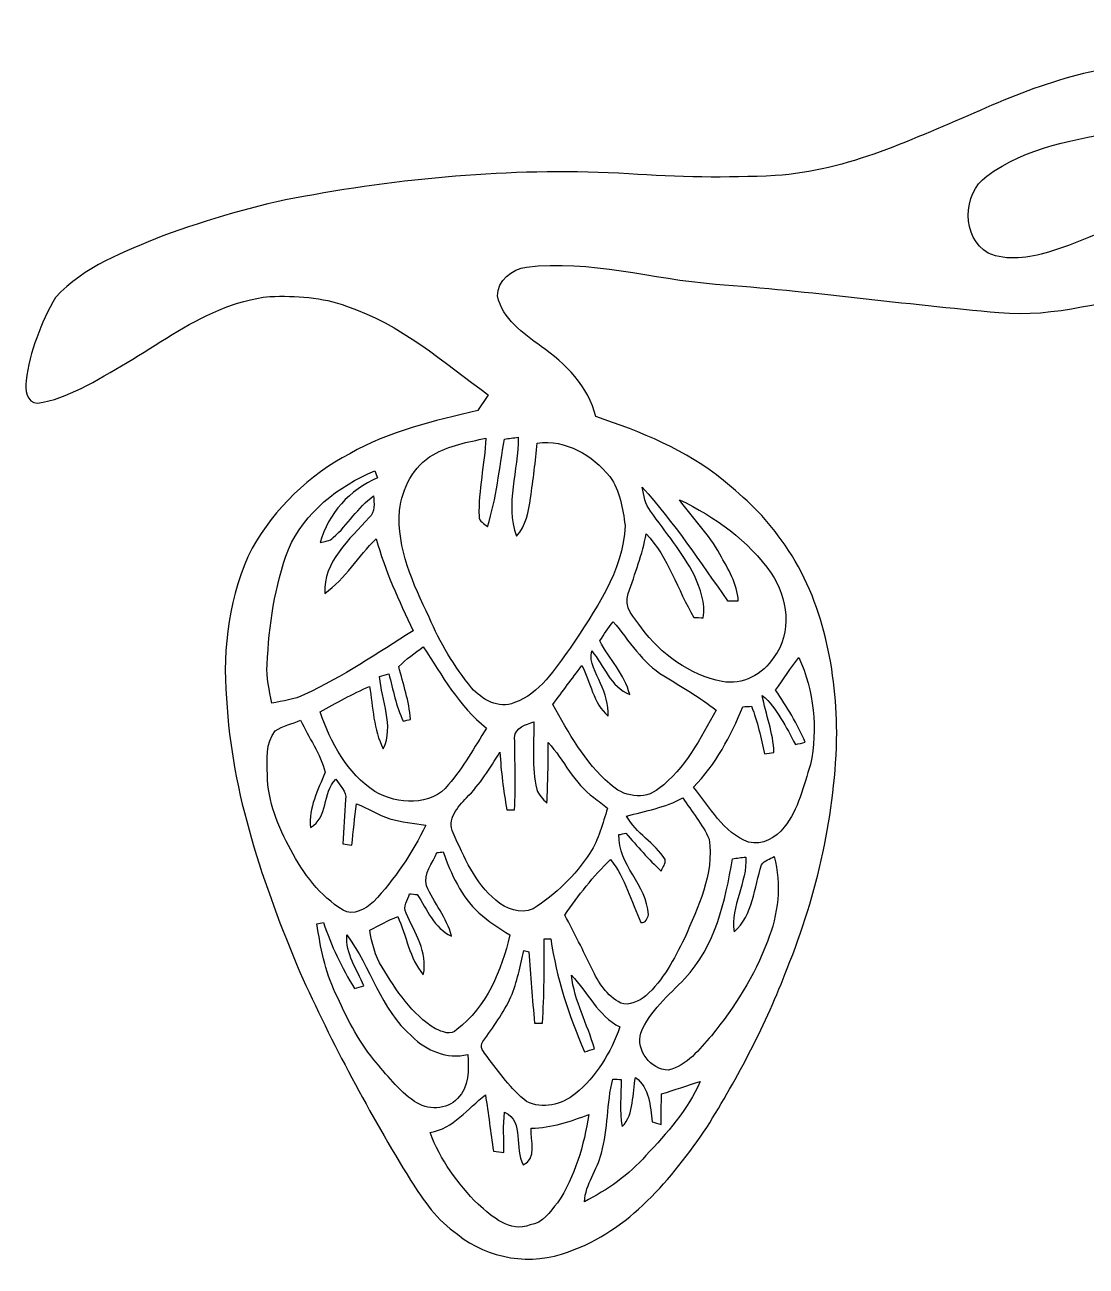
# Model space of a CAD drawing. Header units: centimetres. Extents: x -15.8 to 16.2, y -9.7 to 9.
# Drawn here: x -15.77 to 0.2, y -9.67 to 9.01 of the extents above; entities that cross this region are included whole.
import ezdxf

# ---------------------------------------------------------------- set-up
doc = ezdxf.new("R2010")
doc.units = ezdxf.units.CM
doc.header["$MEASUREMENT"] = 0
doc.layers.add('Layer 1', color=7, linetype='Continuous')

msp = doc.modelspace()

# ---------------------------------------------------------------- linework, layer by layer
at = {"layer": 'Layer 1', "color": 251}
for points, knots in [([(6.89151, 8.9154), (7.06543, 8.92669), (7.33707, 9.00606), (7.43409, 8.80674), (7.43409, 8.80674), (7.55579, 8.61942), (7.44749, 8.39364), (7.32155, 8.23807), (7.32155, 8.23807), (7.16597, 8.05603), (6.97371, 7.90998), (6.80614, 7.73994), (6.80614, 7.73994), (7.21924, 7.30321), (7.79815, 7.07531), (8.36471, 6.91374), (8.36471, 6.91374), (9.41176, 6.57296), (10.53394, 6.52533), (11.62438, 6.61952), (11.62438, 6.61952), (12.96529, 6.8005), (14.26598, 7.18326), (15.58466, 7.47642), (15.58466, 7.47642), (15.69896, 7.22277), (15.76246, 6.95254), (15.80197, 6.67808), (15.80197, 6.67808), (14.28997, 6.21841), (12.7381, 5.89104), (11.17071, 5.68995), (11.17071, 5.68995), (11.2589, 5.42114), (11.49809, 5.24827), (11.70446, 5.07294), (11.70446, 5.07294), (12.12003, 4.75756), (12.53807, 4.44288), (12.98293, 4.16913), (12.98293, 4.16913), (13.32159, 4.02449), (13.65462, 3.86609), (13.96753, 3.67101), (13.96753, 3.67101), (14.28609, 3.47874), (14.69037, 3.46886), (14.99129, 3.24485), (14.99129, 3.24485), (15.18356, 3.10444), (15.19484, 2.83633), (15.14228, 2.62326), (15.14228, 2.62326), (15.07843, 2.45674), (15.1892, 2.30823), (15.24247, 2.15935), (15.24247, 2.15935), (15.42697, 1.71027), (15.39628, 1.20756), (15.57337, 0.75636), (15.57337, 0.75636), (15.72683, 0.38523), (15.86512, 0.00247), (15.90252, -0.4004), (15.90252, -0.4004), (15.94873, -0.94192), (15.92051, -1.4859), (15.92721, -2.02883), (15.92721, -2.02883), (15.89123, -2.70263), (16.16886, -3.36162), (16.03269, -4.03578), (16.03269, -4.03578), (15.86265, -4.67219), (15.66051, -5.31001), (15.66545, -5.97676), (15.66545, -5.97676), (15.66263, -6.99488), (15.31937, -8.02111), (14.65368, -8.79757), (14.65368, -8.79757), (14.51504, -8.94186), (14.34324, -9.09355), (14.1291, -9.08015), (14.1291, -9.08015), (13.82077, -9.09638), (13.58053, -8.8706), (13.40273, -8.64729), (13.40273, -8.64729), (13.11099, -8.26311), (12.96776, -7.79639), (12.78996, -7.35471), (12.78996, -7.35471), (12.64744, -6.92467), (12.34158, -6.56872), (12.21599, -6.13163), (12.21599, -6.13163), (12.09287, -5.69313), (12.27949, -5.21335), (12.07699, -4.79354), (12.07699, -4.79354), (11.93341, -5.04543), (11.82758, -5.31848), (11.64907, -5.5499), (11.64907, -5.5499), (11.3979, -5.89668), (11.33616, -6.34824), (11.04547, -6.67103), (11.04547, -6.67103), (10.77666, -6.95254), (10.35156, -7.00828), (10.10073, -7.31202), (10.10073, -7.31202), (9.9254, -7.48912), (9.78923, -7.75335), (9.51936, -7.78863), (9.51936, -7.78863), (9.07979, -7.80768), (8.63776, -7.70114), (8.20032, -7.78157), (8.20032, -7.78157), (7.99782, -7.81932), (7.77981, -7.78581), (7.60942, -7.66621), (7.60942, -7.66621), (7.31414, -7.44679), (7.10565, -7.13423), (6.83084, -6.89292), (6.83084, -6.89292), (6.64774, -6.71477), (6.40609, -6.58283), (6.29532, -6.34153), (6.29532, -6.34153), (6.20219, -5.97253), (6.36517, -5.5312), (6.11752, -5.20735), (6.11752, -5.20735), (5.97182, -4.99498), (5.7725, -4.8006), (5.73864, -4.53108), (5.73864, -4.53108), (5.73899, -4.16913), (6.01027, -3.87385), (6.00534, -3.5119), (6.00534, -3.5119), (6.00534, -3.22121), (5.82789, -2.96051), (5.8487, -2.67018), (5.8487, -2.67018), (5.96159, -2.39289), (6.20783, -2.18934), (6.31366, -1.90712), (6.31366, -1.90712), (6.36729, -1.53882), (5.87269, -1.34585), (5.94501, -0.9712), (5.94501, -0.9712), (6.00498, -0.76129), (6.23958, -0.66322), (6.31543, -0.46038), (6.31543, -0.46038), (6.34259, -0.23001), (6.20183, -0.02928), (6.16973, 0.19121), (6.16973, 0.19121), (6.20042, 0.48436), (6.53909, 0.63147), (6.53768, 0.93698), (6.53768, 0.93698), (6.68831, 1.8101), (7.32649, 2.47932), (7.99006, 3.0166), (7.99006, 3.0166), (8.39435, 3.37326), (8.94186, 3.48051), (9.44915, 3.60645), (9.44915, 3.60645), (9.86684, 3.7084), (10.25878, 3.88867), (10.65107, 4.06047), (10.65107, 4.06047), (10.81511, 4.12468), (10.83522, 4.32223), (10.90224, 4.46264), (10.90224, 4.46264), (10.47432, 4.86516), (10.01748, 5.25357), (9.47244, 5.48675), (9.47244, 5.48675), (8.86213, 5.78344), (8.21796, 6.0004), (7.56991, 6.19795), (7.56991, 6.19795), (6.16656, 6.61952), (4.80589, 7.20478), (3.35245, 7.44149), (3.35245, 7.44149), (2.49731, 7.59848), (1.61643, 7.57555), (0.76376, 7.41504), (0.76376, 7.41504), (0.05256, 7.28521), (-0.70097, 7.17197), (-1.29716, 6.72994), (-1.29716, 6.72994), (-1.66405, 6.46712), (-1.67605, 5.80214), (-1.27459, 5.57036), (-1.27459, 5.57036), (-0.98601, 5.44654), (-0.65934, 5.50192), (-0.36795, 5.58624), (-0.36795, 5.58624), (0.45191, 5.83036), (1.18463, 6.28509), (1.94698, 6.66115), (1.94698, 6.66115), (2.22885, 6.79873), (2.55376, 6.75005), (2.83739, 6.64351), (2.83739, 6.64351), (2.77671, 6.36411), (2.534, 6.18243), (2.43699, 5.92173), (2.43699, 5.92173), (2.3876, 5.81025), (2.45216, 5.68184), (2.54952, 5.62046), (2.54952, 5.62046), (2.94076, 5.45606), (3.38667, 5.49099), (3.77754, 5.32765), (3.77754, 5.32765), (4.0453, 5.18336), (3.93982, 4.82247), (3.98427, 4.57764), (3.98427, 4.57764), (3.91301, 4.56459), (3.84104, 4.54801), (3.76837, 4.55048), (3.76837, 4.55048), (2.95099, 4.6288), (2.20133, 5.10364), (1.35961, 4.98299), (1.35961, 4.98299), (0.53481, 4.88421), (-0.26952, 4.59105), (-1.11196, 4.67854), (-1.11196, 4.67854), (-2.53612, 4.80095), (-3.95217, 5.00309), (-5.37845, 5.10575), (-5.37845, 5.10575), (-6.32883, 5.17948), (-7.26228, 5.47617), (-8.2229, 5.36187), (-8.2229, 5.36187), (-8.43809, 5.32765), (-8.65964, 5.16184), (-8.65611, 4.92619), (-8.65611, 4.92619), (-8.58555, 4.57729), (-8.26805, 4.36633), (-8.00171, 4.16878), (-8.00171, 4.16878), (-7.6327, 3.91231), (-7.28451, 3.56341), (-7.18009, 3.1115), (-7.18009, 3.1115), (-6.49817, 2.88749), (-5.82013, 2.60844), (-5.25745, 2.1523), (-5.25745, 2.1523), (-4.93571, 1.88701), (-4.62351, 1.60196), (-4.38785, 1.25518), (-4.38785, 1.25518), (-3.77508, 0.42651), (-3.56623, -0.6283), (-3.55247, -1.64042), (-3.55247, -1.64042), (-3.56941, -2.8575), (-3.8414, -4.06541), (-4.29966, -5.19077), (-4.29966, -5.19077), (-4.61328, -6.02968), (-5.03802, -6.82272), (-5.50863, -7.58296), (-5.50863, -7.58296), (-6.03462, -8.35872), (-6.67597, -9.13518), (-7.59001, -9.45303), (-7.59001, -9.45303), (-8.14246, -9.67034), (-8.80039, -9.56204), (-9.26077, -9.19057), (-9.26077, -9.19057), (-9.55781, -8.98207), (-9.77653, -8.68362), (-9.96421, -8.37777), (-9.96421, -8.37777), (-10.58474, -7.37094), (-11.14249, -6.3246), (-11.63249, -5.24827), (-11.63249, -5.24827), (-12.17648, -3.93347), (-12.66049, -2.56434), (-12.73387, -1.13065), (-12.73387, -1.13065), (-12.79948, -0.36195), (-12.69471, 0.43709), (-12.35075, 1.13348), (-12.35075, 1.13348), (-12.00573, 1.73214), (-11.49385, 2.23308), (-10.88037, 2.55341), (-10.88037, 2.55341), (-10.28629, 2.89525), (-9.61214, 3.04412), (-8.95456, 3.20534), (-8.95456, 3.20534), (-8.91469, 3.2639), (-8.83532, 3.38067), (-8.79581, 3.43923), (-8.79581, 3.43923), (-9.47314, 3.92889), (-10.11731, 4.50991), (-10.92764, 4.77132), (-10.92764, 4.77132), (-11.29418, 4.91349), (-11.69353, 4.93042), (-12.08158, 4.91913), (-12.08158, 4.91913), (-12.61322, 4.86728), (-13.10181, 4.61504), (-13.55443, 4.34728), (-13.55443, 4.34728), (-14.00104, 4.06047), (-14.45331, 3.78143), (-14.92215, 3.53236), (-14.92215, 3.53236), (-15.1324, 3.4417), (-15.34689, 3.34116), (-15.5769, 3.31505), (-15.5769, 3.31505), (-15.74306, 3.31258), (-15.76917, 3.52919), (-15.74906, 3.6509), (-15.74906, 3.6509), (-15.69685, 4.09399), (-15.52469, 4.51767), (-15.30985, 4.90573), (-15.30985, 4.90573), (-14.87629, 5.36646), (-14.26951, 5.59788), (-13.69519, 5.82895), (-13.69519, 5.82895), (-13.00339, 6.07624), (-12.29854, 6.29708), (-11.57393, 6.42338), (-11.57393, 6.42338), (-9.9635, 6.71654), (-8.32026, 6.86153), (-6.68373, 6.76381), (-6.68373, 6.76381), (-5.94924, 6.71442), (-5.21229, 6.6996), (-4.4771, 6.7377), (-4.4771, 6.7377), (-3.38561, 6.80473), (-2.38972, 7.30109), (-1.39665, 7.71525), (-1.39665, 7.71525), (-0.45685, 8.15022), (0.56127, 8.45538), (1.60479, 8.45009), (1.60479, 8.45009), (2.92947, 8.49348), (4.26297, 8.24583), (5.58094, 8.45891), (5.58094, 8.45891), (6.04485, 8.52734), (6.43996, 8.80851), (6.89151, 8.9154), (6.89151, 8.9154), (6.89151, 8.9154), (6.89151, 8.9154), (6.89151, 8.9154)], [0, 0, 0, 0, 0.01020408, 0.01020408, 0.01020408, 0.01020408, 0.02040816, 0.02040816, 0.02040816, 0.02040816, 0.03061224, 0.03061224, 0.03061224, 0.03061224, 0.04081633, 0.04081633, 0.04081633, 0.04081633, 0.05102041, 0.05102041, 0.05102041, 0.05102041, 0.06122449, 0.06122449, 0.06122449, 0.06122449, 0.07142857, 0.07142857, 0.07142857, 0.07142857, 0.08163265, 0.08163265, 0.08163265, 0.08163265, 0.09183673, 0.09183673, 0.09183673, 0.09183673, 0.10204082, 0.10204082, 0.10204082, 0.10204082, 0.1122449, 0.1122449, 0.1122449, 0.1122449, 0.12244898, 0.12244898, 0.12244898, 0.12244898, 0.13265306, 0.13265306, 0.13265306, 0.13265306, 0.14285714, 0.14285714, 0.14285714, 0.14285714, 0.15306122, 0.15306122, 0.15306122, 0.15306122, 0.16326531, 0.16326531, 0.16326531, 0.16326531, 0.17346939, 0.17346939, 0.17346939, 0.17346939, 0.18367347, 0.18367347, 0.18367347, 0.18367347, 0.19387755, 0.19387755, 0.19387755, 0.19387755, 0.20408163, 0.20408163, 0.20408163, 0.20408163, 0.21428571, 0.21428571, 0.21428571, 0.21428571, 0.2244898, 0.2244898, 0.2244898, 0.2244898, 0.23469388, 0.23469388, 0.23469388, 0.23469388, 0.24489796, 0.24489796, 0.24489796, 0.24489796, 0.25510204, 0.25510204, 0.25510204, 0.25510204, 0.26530612, 0.26530612, 0.26530612, 0.26530612, 0.2755102, 0.2755102, 0.2755102, 0.2755102, 0.28571429, 0.28571429, 0.28571429, 0.28571429, 0.29591837, 0.29591837, 0.29591837, 0.29591837, 0.30612245, 0.30612245, 0.30612245, 0.30612245, 0.31632653, 0.31632653, 0.31632653, 0.31632653, 0.32653061, 0.32653061, 0.32653061, 0.32653061, 0.33673469, 0.33673469, 0.33673469, 0.33673469, 0.34693878, 0.34693878, 0.34693878, 0.34693878, 0.35714286, 0.35714286, 0.35714286, 0.35714286, 0.36734694, 0.36734694, 0.36734694, 0.36734694, 0.37755102, 0.37755102, 0.37755102, 0.37755102, 0.3877551, 0.3877551, 0.3877551, 0.3877551, 0.39795918, 0.39795918, 0.39795918, 0.39795918, 0.40816327, 0.40816327, 0.40816327, 0.40816327, 0.41836735, 0.41836735, 0.41836735, 0.41836735, 0.42857143, 0.42857143, 0.42857143, 0.42857143, 0.43877551, 0.43877551, 0.43877551, 0.43877551, 0.44897959, 0.44897959, 0.44897959, 0.44897959, 0.45918367, 0.45918367, 0.45918367, 0.45918367, 0.46938776, 0.46938776, 0.46938776, 0.46938776, 0.47959184, 0.47959184, 0.47959184, 0.47959184, 0.48979592, 0.48979592, 0.48979592, 0.48979592, 0.5, 0.5, 0.5, 0.5, 0.51020408, 0.51020408, 0.51020408, 0.51020408, 0.52040816, 0.52040816, 0.52040816, 0.52040816, 0.53061224, 0.53061224, 0.53061224, 0.53061224, 0.54081633, 0.54081633, 0.54081633, 0.54081633, 0.55102041, 0.55102041, 0.55102041, 0.55102041, 0.56122449, 0.56122449, 0.56122449, 0.56122449, 0.57142857, 0.57142857, 0.57142857, 0.57142857, 0.58163265, 0.58163265, 0.58163265, 0.58163265, 0.59183673, 0.59183673, 0.59183673, 0.59183673, 0.60204082, 0.60204082, 0.60204082, 0.60204082, 0.6122449, 0.6122449, 0.6122449, 0.6122449, 0.62244898, 0.62244898, 0.62244898, 0.62244898, 0.63265306, 0.63265306, 0.63265306, 0.63265306, 0.64285714, 0.64285714, 0.64285714, 0.64285714, 0.65306122, 0.65306122, 0.65306122, 0.65306122, 0.66326531, 0.66326531, 0.66326531, 0.66326531, 0.67346939, 0.67346939, 0.67346939, 0.67346939, 0.68367347, 0.68367347, 0.68367347, 0.68367347, 0.69387755, 0.69387755, 0.69387755, 0.69387755, 0.70408163, 0.70408163, 0.70408163, 0.70408163, 0.71428571, 0.71428571, 0.71428571, 0.71428571, 0.7244898, 0.7244898, 0.7244898, 0.7244898, 0.73469388, 0.73469388, 0.73469388, 0.73469388, 0.74489796, 0.74489796, 0.74489796, 0.74489796, 0.75510204, 0.75510204, 0.75510204, 0.75510204, 0.76530612, 0.76530612, 0.76530612, 0.76530612, 0.7755102, 0.7755102, 0.7755102, 0.7755102, 0.78571429, 0.78571429, 0.78571429, 0.78571429, 0.79591837, 0.79591837, 0.79591837, 0.79591837, 0.80612245, 0.80612245, 0.80612245, 0.80612245, 0.81632653, 0.81632653, 0.81632653, 0.81632653, 0.82653061, 0.82653061, 0.82653061, 0.82653061, 0.83673469, 0.83673469, 0.83673469, 0.83673469, 0.84693878, 0.84693878, 0.84693878, 0.84693878, 0.85714286, 0.85714286, 0.85714286, 0.85714286, 0.86734694, 0.86734694, 0.86734694, 0.86734694, 0.87755102, 0.87755102, 0.87755102, 0.87755102, 0.8877551, 0.8877551, 0.8877551, 0.8877551, 0.89795918, 0.89795918, 0.89795918, 0.89795918, 0.90816327, 0.90816327, 0.90816327, 0.90816327, 0.91836735, 0.91836735, 0.91836735, 0.91836735, 0.92857143, 0.92857143, 0.92857143, 0.92857143, 0.93877551, 0.93877551, 0.93877551, 0.93877551, 0.94897959, 0.94897959, 0.94897959, 0.94897959, 0.95918367, 0.95918367, 0.95918367, 0.95918367, 0.96938776, 0.96938776, 0.96938776, 0.96938776, 0.97959184, 0.97959184, 0.97959184, 0.97959184, 1, 1, 1, 1]), ([(-8.55274, 2.77319), (-8.63318, 2.33327), (-8.66775, 1.88207), (-8.80992, 1.45556), (-8.80992, 1.45556), (-8.85366, 1.50283), (-8.93692, 1.53388), (-8.93551, 1.60867), (-8.93551, 1.60867), (-8.94362, 2.00484), (-8.85437, 2.39289), (-8.83038, 2.78694), (-8.83038, 2.78694), (-9.10202, 2.72944), (-9.38283, 2.67829), (-9.62589, 2.53753), (-9.62589, 2.53753), (-9.92399, 2.3689), (-10.09333, 2.032), (-10.13037, 1.69968), (-10.13037, 1.69968), (-10.17658, 1.12607), (-9.92576, 0.59478), (-9.68375, 0.09243), (-9.68375, 0.09243), (-9.52641, -0.29069), (-9.30769, -0.64735), (-9.04769, -0.96979), (-9.04769, -0.96979), (-8.88541, -1.14194), (-8.64764, -1.29293), (-8.40246, -1.19133), (-8.40246, -1.19133), (-8.01829, -1.05904), (-7.79533, -0.6798), (-7.56497, -0.37183), (-7.56497, -0.37183), (-7.20055, 0.19191), (-6.75958, 0.77576), (-6.7377, 1.47496), (-6.7377, 1.47496), (-6.77192, 1.72685), (-6.81673, 1.99496), (-6.96524, 2.20839), (-6.96524, 2.20839), (-7.22806, 2.52765), (-7.63023, 2.77319), (-8.05815, 2.71357), (-8.05815, 2.71357), (-8.08673, 2.43699), (-8.11989, 2.16112), (-8.16046, 1.8863), (-8.16046, 1.8863), (-8.19079, 1.68663), (-8.22678, 1.46826), (-8.3693, 1.3141), (-8.3693, 1.3141), (-8.55345, 1.79529), (-8.33861, 2.30717), (-8.34743, 2.8), (-8.34743, 2.8), (-8.41622, 2.79224), (-8.48431, 2.78306), (-8.55274, 2.77319), (-8.55274, 2.77319), (-8.55274, 2.77319), (-8.55274, 2.77319), (-8.55274, 2.77319)], [0, 0, 0, 0, 0.05555556, 0.05555556, 0.05555556, 0.05555556, 0.11111111, 0.11111111, 0.11111111, 0.11111111, 0.16666667, 0.16666667, 0.16666667, 0.16666667, 0.22222222, 0.22222222, 0.22222222, 0.22222222, 0.27777778, 0.27777778, 0.27777778, 0.27777778, 0.33333333, 0.33333333, 0.33333333, 0.33333333, 0.38888889, 0.38888889, 0.38888889, 0.38888889, 0.44444444, 0.44444444, 0.44444444, 0.44444444, 0.5, 0.5, 0.5, 0.5, 0.55555556, 0.55555556, 0.55555556, 0.55555556, 0.61111111, 0.61111111, 0.61111111, 0.61111111, 0.66666667, 0.66666667, 0.66666667, 0.66666667, 0.72222222, 0.72222222, 0.72222222, 0.72222222, 0.77777778, 0.77777778, 0.77777778, 0.77777778, 0.83333333, 0.83333333, 0.83333333, 0.83333333, 0.88888889, 0.88888889, 0.88888889, 0.88888889, 1, 1, 1, 1]), ([(-11.80394, 1.11372), (-12.00609, 0.55986), (-12.10063, -0.02963), (-12.1218, -0.61736), (-12.1218, -0.61736), (-12.13979, -0.81421), (-12.08864, -1.00683), (-12.05301, -1.19909), (-12.05301, -1.19909), (-11.88579, -1.1684), (-11.71434, -1.14512), (-11.56018, -1.06962), (-11.56018, -1.06962), (-10.98656, -0.80292), (-10.45916, -0.44909), (-9.92717, -0.10971), (-9.92717, -0.10971), (-10.14166, 0.33973), (-10.34874, 0.79375), (-10.48385, 1.27459), (-10.48385, 1.27459), (-10.75267, 1.01), (-10.94458, 0.6731), (-11.25643, 0.4512), (-11.25643, 0.4512), (-11.2836, 0.93028), (-10.87684, 1.26718), (-10.58933, 1.59279), (-10.58933, 1.59279), (-10.49232, 1.67534), (-10.5156, 1.80728), (-10.5216, 1.91805), (-10.5216, 1.91805), (-10.76219, 1.74837), (-10.90789, 1.48202), (-11.12838, 1.29117), (-11.12838, 1.29117), (-11.18059, 1.23613), (-11.2589, 1.23508), (-11.32699, 1.21744), (-11.32699, 1.21744), (-11.20316, 1.65276), (-10.87896, 2.01436), (-10.46198, 2.18969), (-10.46198, 2.18969), (-10.47609, 2.22497), (-10.48985, 2.25989), (-10.50396, 2.29482), (-10.50396, 2.29482), (-11.055, 2.06834), (-11.55806, 1.66723), (-11.80394, 1.11372), (-11.80394, 1.11372), (-11.80394, 1.11372), (-11.80394, 1.11372), (-11.80394, 1.11372)], [0, 0, 0, 0, 0.06666667, 0.06666667, 0.06666667, 0.06666667, 0.13333333, 0.13333333, 0.13333333, 0.13333333, 0.2, 0.2, 0.2, 0.2, 0.26666667, 0.26666667, 0.26666667, 0.26666667, 0.33333333, 0.33333333, 0.33333333, 0.33333333, 0.4, 0.4, 0.4, 0.4, 0.46666667, 0.46666667, 0.46666667, 0.46666667, 0.53333333, 0.53333333, 0.53333333, 0.53333333, 0.6, 0.6, 0.6, 0.6, 0.66666667, 0.66666667, 0.66666667, 0.66666667, 0.73333333, 0.73333333, 0.73333333, 0.73333333, 0.8, 0.8, 0.8, 0.8, 0.86666667, 0.86666667, 0.86666667, 0.86666667, 1, 1, 1, 1]), ([(-6.47841, 2.04964), (-6.45866, 1.92546), (-6.43749, 1.78964), (-6.35353, 1.6891), (-6.35353, 1.6891), (-6.12916, 1.37089), (-5.87304, 1.07103), (-5.6956, 0.72214), (-5.6956, 0.72214), (-5.60458, 0.52388), (-5.52626, 0.30515), (-5.56119, 0.08396), (-5.56119, 0.08396), (-5.59682, 0.08537), (-5.66738, 0.08819), (-5.70301, 0.08925), (-5.70301, 0.08925), (-5.94748, 0.50377), (-6.08753, 0.99166), (-6.41879, 1.35008), (-6.41879, 1.35008), (-6.47806, 1.04069), (-6.58848, 0.74754), (-6.69078, 0.4512), (-6.69078, 0.4512), (-6.76734, 0.24236), (-6.59836, 0.08361), (-6.49041, -0.06844), (-6.49041, -0.06844), (-6.1976, -0.46637), (-5.76651, -0.77541), (-5.27791, -0.87277), (-5.27791, -0.87277), (-4.97487, -0.93239), (-4.66161, -0.76447), (-4.50074, -0.50976), (-4.50074, -0.50976), (-4.2164, -0.14746), (-4.29119, 0.39264), (-4.53849, 0.75459), (-4.53849, 0.75459), (-4.88103, 1.24495), (-5.38339, 1.60514), (-5.91785, 1.86196), (-5.91785, 1.86196), (-5.72735, 1.57939), (-5.46876, 1.34549), (-5.31142, 1.03964), (-5.31142, 1.03964), (-5.1876, 0.82127), (-5.04825, 0.59549), (-5.03449, 0.33761), (-5.03449, 0.33761), (-5.08847, 0.33831), (-5.14244, 0.33937), (-5.19606, 0.34008), (-5.19606, 0.34008), (-5.6074, 0.92146), (-6.0004, 1.51906), (-6.47841, 2.04964), (-6.47841, 2.04964), (-6.47841, 2.04964), (-6.47841, 2.04964), (-6.47841, 2.04964)], [0, 0, 0, 0, 0.05882353, 0.05882353, 0.05882353, 0.05882353, 0.11764706, 0.11764706, 0.11764706, 0.11764706, 0.17647059, 0.17647059, 0.17647059, 0.17647059, 0.23529412, 0.23529412, 0.23529412, 0.23529412, 0.29411765, 0.29411765, 0.29411765, 0.29411765, 0.35294118, 0.35294118, 0.35294118, 0.35294118, 0.41176471, 0.41176471, 0.41176471, 0.41176471, 0.47058824, 0.47058824, 0.47058824, 0.47058824, 0.52941176, 0.52941176, 0.52941176, 0.52941176, 0.58823529, 0.58823529, 0.58823529, 0.58823529, 0.64705882, 0.64705882, 0.64705882, 0.64705882, 0.70588235, 0.70588235, 0.70588235, 0.70588235, 0.76470588, 0.76470588, 0.76470588, 0.76470588, 0.82352941, 0.82352941, 0.82352941, 0.82352941, 0.88235294, 0.88235294, 0.88235294, 0.88235294, 1, 1, 1, 1]), ([(-7.118, -0.26211), (-6.97759, -0.53658), (-6.74194, -0.76306), (-6.66856, -1.06856), (-6.66856, -1.06856), (-6.95572, -0.9585), (-7.05803, -0.63394), (-7.23971, -0.41275), (-7.23971, -0.41275), (-7.28345, -0.58773), (-7.17127, -0.74577), (-7.10812, -0.9017), (-7.10812, -0.9017), (-7.03227, -1.0541), (-6.99135, -1.22379), (-6.9917, -1.39418), (-6.9917, -1.39418), (-7.22101, -1.20474), (-7.25417, -0.88336), (-7.38752, -0.63288), (-7.38752, -0.63288), (-7.53392, -0.82832), (-7.67962, -1.02411), (-7.82602, -1.21955), (-7.82602, -1.21955), (-7.58613, -1.64712), (-7.34236, -2.09091), (-6.96666, -2.41547), (-6.96666, -2.41547), (-6.77404, -2.60385), (-6.44878, -2.66524), (-6.22829, -2.48461), (-6.22829, -2.48461), (-5.83248, -2.18475), (-5.60599, -1.72791), (-5.36787, -1.30493), (-5.36787, -1.30493), (-5.61446, -1.11054), (-5.8861, -0.95321), (-6.1528, -0.78881), (-6.1528, -0.78881), (-6.48194, -0.59796), (-6.67561, -0.25576), (-6.91762, 0.02575), (-6.91762, 0.02575), (-6.991, -0.06526), (-7.05379, -0.16439), (-7.118, -0.26211), (-7.118, -0.26211), (-7.118, -0.26211), (-7.118, -0.26211), (-7.118, -0.26211)], [0, 0, 0, 0, 0.07142857, 0.07142857, 0.07142857, 0.07142857, 0.14285714, 0.14285714, 0.14285714, 0.14285714, 0.21428571, 0.21428571, 0.21428571, 0.21428571, 0.28571429, 0.28571429, 0.28571429, 0.28571429, 0.35714286, 0.35714286, 0.35714286, 0.35714286, 0.42857143, 0.42857143, 0.42857143, 0.42857143, 0.5, 0.5, 0.5, 0.5, 0.57142857, 0.57142857, 0.57142857, 0.57142857, 0.64285714, 0.64285714, 0.64285714, 0.64285714, 0.71428571, 0.71428571, 0.71428571, 0.71428571, 0.78571429, 0.78571429, 0.78571429, 0.78571429, 0.85714286, 0.85714286, 0.85714286, 0.85714286, 1, 1, 1, 1]), ([(-10.14201, -0.64841), (-10.07745, -0.91193), (-9.98784, -1.17122), (-9.96456, -1.44321), (-9.96456, -1.44321), (-9.99278, -1.44992), (-10.04923, -1.46332), (-10.07745, -1.46967), (-10.07745, -1.46967), (-10.18152, -1.24284), (-10.23056, -0.99801), (-10.29194, -0.75777), (-10.29194, -0.75777), (-10.33851, -0.77153), (-10.38472, -0.78564), (-10.43129, -0.79975), (-10.43129, -0.79975), (-10.40589, -1.15676), (-10.20904, -1.53988), (-10.3759, -1.8863), (-10.3759, -1.8863), (-10.52371, -1.59703), (-10.53148, -1.26118), (-10.58298, -0.94686), (-10.58298, -0.94686), (-10.84016, -1.05728), (-11.08181, -1.19944), (-11.32734, -1.33209), (-11.32734, -1.33209), (-11.16577, -1.79211), (-10.92165, -2.25672), (-10.50078, -2.52836), (-10.50078, -2.52836), (-10.17058, -2.72697), (-9.64953, -2.75449), (-9.39306, -2.42535), (-9.39306, -2.42535), (-9.17046, -2.1657), (-9.00395, -1.86549), (-8.82474, -1.57586), (-8.82474, -1.57586), (-9.23608, -1.24848), (-9.49078, -0.78211), (-9.77406, -0.35031), (-9.77406, -0.35031), (-9.90177, -0.44309), (-10.02912, -0.53763), (-10.14201, -0.64841), (-10.14201, -0.64841), (-10.14201, -0.64841), (-10.14201, -0.64841), (-10.14201, -0.64841)], [0, 0, 0, 0, 0.07142857, 0.07142857, 0.07142857, 0.07142857, 0.14285714, 0.14285714, 0.14285714, 0.14285714, 0.21428571, 0.21428571, 0.21428571, 0.21428571, 0.28571429, 0.28571429, 0.28571429, 0.28571429, 0.35714286, 0.35714286, 0.35714286, 0.35714286, 0.42857143, 0.42857143, 0.42857143, 0.42857143, 0.5, 0.5, 0.5, 0.5, 0.57142857, 0.57142857, 0.57142857, 0.57142857, 0.64285714, 0.64285714, 0.64285714, 0.64285714, 0.71428571, 0.71428571, 0.71428571, 0.71428571, 0.78571429, 0.78571429, 0.78571429, 0.78571429, 0.85714286, 0.85714286, 0.85714286, 0.85714286, 1, 1, 1, 1]), ([(-4.47216, -1.00401), (-4.3053, -1.25448), (-4.14161, -1.50954), (-4.02625, -1.78894), (-4.02625, -1.78894), (-4.07599, -1.79952), (-4.12574, -1.8101), (-4.17513, -1.82069), (-4.17513, -1.82069), (-4.31694, -1.56034), (-4.44606, -1.28094), (-4.67289, -1.08232), (-4.67289, -1.08232), (-4.6228, -1.37019), (-4.50674, -1.64324), (-4.49827, -1.93993), (-4.49827, -1.93993), (-4.54589, -1.94733), (-4.59317, -1.95509), (-4.64044, -1.96286), (-4.64044, -1.96286), (-4.69194, -1.7205), (-4.74486, -1.47779), (-4.83517, -1.24636), (-4.83517, -1.24636), (-4.86728, -1.24813), (-4.93148, -1.2513), (-4.96358, -1.25307), (-4.96358, -1.25307), (-5.1495, -1.69157), (-5.37069, -2.12266), (-5.71077, -2.4638), (-5.71077, -2.4638), (-5.45959, -2.75872), (-5.26591, -3.14995), (-4.87962, -3.29177), (-4.87962, -3.29177), (-4.67184, -3.34045), (-4.46687, -3.22721), (-4.34269, -3.06705), (-4.34269, -3.06705), (-4.12856, -2.79506), (-4.0513, -2.44475), (-3.94864, -2.12161), (-3.94864, -2.12161), (-3.83646, -1.58821), (-3.89573, -1.01106), (-4.1215, -0.51435), (-4.1215, -0.51435), (-4.25168, -0.66781), (-4.35398, -0.84173), (-4.47216, -1.00401), (-4.47216, -1.00401), (-4.47216, -1.00401), (-4.47216, -1.00401), (-4.47216, -1.00401)], [0, 0, 0, 0, 0.06666667, 0.06666667, 0.06666667, 0.06666667, 0.13333333, 0.13333333, 0.13333333, 0.13333333, 0.2, 0.2, 0.2, 0.2, 0.26666667, 0.26666667, 0.26666667, 0.26666667, 0.33333333, 0.33333333, 0.33333333, 0.33333333, 0.4, 0.4, 0.4, 0.4, 0.46666667, 0.46666667, 0.46666667, 0.46666667, 0.53333333, 0.53333333, 0.53333333, 0.53333333, 0.6, 0.6, 0.6, 0.6, 0.66666667, 0.66666667, 0.66666667, 0.66666667, 0.73333333, 0.73333333, 0.73333333, 0.73333333, 0.8, 0.8, 0.8, 0.8, 0.86666667, 0.86666667, 0.86666667, 0.86666667, 1, 1, 1, 1]), ([(-12.00009, -1.61749), (-12.15602, -1.7974), (-12.1218, -2.05811), (-12.12003, -2.27648), (-12.12003, -2.27648), (-12.11298, -2.67829), (-11.96305, -3.05999), (-11.76726, -3.40536), (-11.76726, -3.40536), (-11.58169, -3.76379), (-11.32911, -4.09928), (-10.98162, -4.31412), (-10.98162, -4.31412), (-10.83134, -4.40549), (-10.63907, -4.29789), (-10.52442, -4.18783), (-10.52442, -4.18783), (-10.20304, -3.84916), (-9.93775, -3.45616), (-9.73702, -3.03495), (-9.73702, -3.03495), (-9.91835, -3.00673), (-10.1025, -2.98944), (-10.27889, -2.93864), (-10.27889, -2.93864), (-10.45175, -2.87902), (-10.60697, -2.77918), (-10.77771, -2.71427), (-10.77771, -2.71427), (-10.80735, -2.921), (-10.8271, -3.12879), (-10.84968, -3.33657), (-10.84968, -3.33657), (-10.89448, -3.33022), (-10.93929, -3.32387), (-10.98374, -3.31787), (-10.98374, -3.31787), (-10.97598, -3.09386), (-10.95481, -2.87196), (-10.94211, -2.64866), (-10.94211, -2.64866), (-10.92729, -2.52624), (-11.02713, -2.43558), (-11.09204, -2.34491), (-11.09204, -2.34491), (-11.29453, -2.5527), (-11.20422, -2.92171), (-11.47092, -3.07269), (-11.47092, -3.07269), (-11.50373, -2.77001), (-11.35521, -2.50684), (-11.24903, -2.23873), (-11.24903, -2.23873), (-11.31746, -1.95862), (-11.50197, -1.71803), (-11.61909, -1.45556), (-11.61909, -1.45556), (-11.74433, -1.51165), (-11.88755, -1.5367), (-12.00009, -1.61749), (-12.00009, -1.61749), (-12.00009, -1.61749), (-12.00009, -1.61749), (-12.00009, -1.61749)], [0, 0, 0, 0, 0.05882353, 0.05882353, 0.05882353, 0.05882353, 0.11764706, 0.11764706, 0.11764706, 0.11764706, 0.17647059, 0.17647059, 0.17647059, 0.17647059, 0.23529412, 0.23529412, 0.23529412, 0.23529412, 0.29411765, 0.29411765, 0.29411765, 0.29411765, 0.35294118, 0.35294118, 0.35294118, 0.35294118, 0.41176471, 0.41176471, 0.41176471, 0.41176471, 0.47058824, 0.47058824, 0.47058824, 0.47058824, 0.52941176, 0.52941176, 0.52941176, 0.52941176, 0.58823529, 0.58823529, 0.58823529, 0.58823529, 0.64705882, 0.64705882, 0.64705882, 0.64705882, 0.70588235, 0.70588235, 0.70588235, 0.70588235, 0.76470588, 0.76470588, 0.76470588, 0.76470588, 0.82352941, 0.82352941, 0.82352941, 0.82352941, 0.88235294, 0.88235294, 0.88235294, 0.88235294, 1, 1, 1, 1]), ([(-8.39964, -1.71415), (-8.39682, -2.07716), (-8.37812, -2.44087), (-8.40317, -2.80388), (-8.40317, -2.80388), (-8.43139, -2.80353), (-8.48819, -2.80317), (-8.51676, -2.80282), (-8.51676, -2.80282), (-8.56721, -2.51636), (-8.6046, -2.22779), (-8.62083, -1.93746), (-8.62083, -1.93746), (-8.77076, -2.17911), (-8.92175, -2.42147), (-9.12354, -2.62431), (-9.12354, -2.62431), (-9.25124, -2.76119), (-9.4294, -2.95028), (-9.32392, -3.15172), (-9.32392, -3.15172), (-9.16058, -3.51578), (-8.99583, -3.90454), (-8.68186, -4.1656), (-8.68186, -4.1656), (-8.53052, -4.29578), (-8.31709, -4.37762), (-8.12094, -4.29578), (-8.12094, -4.29578), (-7.78616, -4.07564), (-7.48594, -3.79271), (-7.26687, -3.45511), (-7.26687, -3.45511), (-7.13034, -3.25085), (-7.07884, -3.0099), (-7.00052, -2.78095), (-7.00052, -2.78095), (-7.06967, -2.72838), (-7.13952, -2.67264), (-7.20654, -2.61867), (-7.20654, -2.61867), (-7.50535, -2.4063), (-7.65598, -2.05952), (-7.8927, -1.79035), (-7.8927, -1.79035), (-7.89446, -2.09515), (-7.89834, -2.39995), (-7.91528, -2.70404), (-7.91528, -2.70404), (-7.97207, -2.64089), (-8.0391, -2.58057), (-8.06732, -2.49802), (-8.06732, -2.49802), (-8.14529, -2.16323), (-8.10648, -1.82104), (-8.11248, -1.48167), (-8.11248, -1.48167), (-8.22819, -1.52153), (-8.39399, -1.56422), (-8.39964, -1.71415), (-8.39964, -1.71415), (-8.39964, -1.71415), (-8.39964, -1.71415), (-8.39964, -1.71415)], [0, 0, 0, 0, 0.05882353, 0.05882353, 0.05882353, 0.05882353, 0.11764706, 0.11764706, 0.11764706, 0.11764706, 0.17647059, 0.17647059, 0.17647059, 0.17647059, 0.23529412, 0.23529412, 0.23529412, 0.23529412, 0.29411765, 0.29411765, 0.29411765, 0.29411765, 0.35294118, 0.35294118, 0.35294118, 0.35294118, 0.41176471, 0.41176471, 0.41176471, 0.41176471, 0.47058824, 0.47058824, 0.47058824, 0.47058824, 0.52941176, 0.52941176, 0.52941176, 0.52941176, 0.58823529, 0.58823529, 0.58823529, 0.58823529, 0.64705882, 0.64705882, 0.64705882, 0.64705882, 0.70588235, 0.70588235, 0.70588235, 0.70588235, 0.76470588, 0.76470588, 0.76470588, 0.76470588, 0.82352941, 0.82352941, 0.82352941, 0.82352941, 0.88235294, 0.88235294, 0.88235294, 0.88235294, 1, 1, 1, 1]), ([(-6.71724, -2.89948), (-6.57296, -3.15912), (-6.28721, -3.29918), (-6.13657, -3.55388), (-6.13657, -3.55388), (-6.12034, -3.6135), (-6.17432, -3.66959), (-6.19266, -3.72533), (-6.19266, -3.72533), (-6.38493, -3.55), (-6.55391, -3.35174), (-6.72571, -3.15736), (-6.72571, -3.15736), (-6.75217, -3.1623), (-6.80473, -3.17288), (-6.83084, -3.17818), (-6.83084, -3.17818), (-6.84601, -3.63291), (-6.40997, -3.93524), (-6.38669, -4.38185), (-6.38669, -4.38185), (-6.40115, -4.43653), (-6.42832, -4.51203), (-6.49887, -4.49933), (-6.49887, -4.49933), (-6.65057, -4.18394), (-6.731, -3.83081), (-6.95643, -3.55318), (-6.95643, -3.55318), (-7.21748, -3.80471), (-7.44361, -4.08905), (-7.64505, -4.39032), (-7.64505, -4.39032), (-7.50006, -4.65314), (-7.36882, -4.92372), (-7.23724, -5.19395), (-7.23724, -5.19395), (-7.14375, -5.39997), (-7.01181, -5.60493), (-6.80403, -5.71147), (-6.80403, -5.71147), (-6.67173, -5.76086), (-6.53062, -5.68254), (-6.4262, -5.60458), (-6.4262, -5.60458), (-6.16409, -5.37139), (-6.00216, -5.04684), (-5.84412, -4.73851), (-5.84412, -4.73851), (-5.63986, -4.26649), (-5.39856, -3.77472), (-5.47017, -3.24485), (-5.47017, -3.24485), (-5.57318, -3.02119), (-5.73617, -2.82998), (-5.86987, -2.62431), (-5.86987, -2.62431), (-6.13269, -2.77036), (-6.43043, -2.82187), (-6.71724, -2.89948), (-6.71724, -2.89948), (-6.71724, -2.89948), (-6.71724, -2.89948), (-6.71724, -2.89948)], [0, 0, 0, 0, 0.05882353, 0.05882353, 0.05882353, 0.05882353, 0.11764706, 0.11764706, 0.11764706, 0.11764706, 0.17647059, 0.17647059, 0.17647059, 0.17647059, 0.23529412, 0.23529412, 0.23529412, 0.23529412, 0.29411765, 0.29411765, 0.29411765, 0.29411765, 0.35294118, 0.35294118, 0.35294118, 0.35294118, 0.41176471, 0.41176471, 0.41176471, 0.41176471, 0.47058824, 0.47058824, 0.47058824, 0.47058824, 0.52941176, 0.52941176, 0.52941176, 0.52941176, 0.58823529, 0.58823529, 0.58823529, 0.58823529, 0.64705882, 0.64705882, 0.64705882, 0.64705882, 0.70588235, 0.70588235, 0.70588235, 0.70588235, 0.76470588, 0.76470588, 0.76470588, 0.76470588, 0.82352941, 0.82352941, 0.82352941, 0.82352941, 0.88235294, 0.88235294, 0.88235294, 0.88235294, 1, 1, 1, 1]), ([(-9.56839, -3.44593), (-9.63224, -3.60856), (-9.77794, -3.75814), (-9.72714, -3.94723), (-9.72714, -3.94723), (-9.61214, -4.20441), (-9.41987, -4.42666), (-9.35073, -4.70394), (-9.35073, -4.70394), (-9.60826, -4.58752), (-9.71832, -4.30142), (-9.86543, -4.08023), (-9.86543, -4.08023), (-9.89401, -4.07705), (-9.95116, -4.0707), (-9.97973, -4.06753), (-9.97973, -4.06753), (-10.00901, -4.15996), (-10.08309, -4.25979), (-10.03371, -4.35822), (-10.03371, -4.35822), (-9.90459, -4.65243), (-9.69892, -4.94347), (-9.77406, -5.28496), (-9.77406, -5.28496), (-9.98326, -5.03802), (-10.0263, -4.69865), (-10.15859, -4.41149), (-10.15859, -4.41149), (-10.30358, -4.46758), (-10.43905, -4.54413), (-10.57769, -4.61469), (-10.57769, -4.61469), (-10.55053, -4.80942), (-10.49761, -5.00309), (-10.39424, -5.17208), (-10.39424, -5.17208), (-10.18293, -5.52132), (-9.94481, -5.87975), (-9.59097, -6.10023), (-9.59097, -6.10023), (-9.4929, -6.14045), (-9.3539, -6.20818), (-9.26853, -6.11187), (-9.26853, -6.11187), (-8.82297, -5.76686), (-8.59331, -5.22287), (-8.47266, -4.68771), (-8.47266, -4.68771), (-8.63388, -4.58399), (-8.79687, -4.48169), (-8.94009, -4.35363), (-8.94009, -4.35363), (-9.20221, -4.10563), (-9.35673, -3.77402), (-9.47314, -3.43853), (-9.47314, -3.43853), (-9.49713, -3.44029), (-9.54476, -3.44417), (-9.56839, -3.44593), (-9.56839, -3.44593), (-9.56839, -3.44593), (-9.56839, -3.44593), (-9.56839, -3.44593)], [0, 0, 0, 0, 0.05882353, 0.05882353, 0.05882353, 0.05882353, 0.11764706, 0.11764706, 0.11764706, 0.11764706, 0.17647059, 0.17647059, 0.17647059, 0.17647059, 0.23529412, 0.23529412, 0.23529412, 0.23529412, 0.29411765, 0.29411765, 0.29411765, 0.29411765, 0.35294118, 0.35294118, 0.35294118, 0.35294118, 0.41176471, 0.41176471, 0.41176471, 0.41176471, 0.47058824, 0.47058824, 0.47058824, 0.47058824, 0.52941176, 0.52941176, 0.52941176, 0.52941176, 0.58823529, 0.58823529, 0.58823529, 0.58823529, 0.64705882, 0.64705882, 0.64705882, 0.64705882, 0.70588235, 0.70588235, 0.70588235, 0.70588235, 0.76470588, 0.76470588, 0.76470588, 0.76470588, 0.82352941, 0.82352941, 0.82352941, 0.82352941, 0.88235294, 0.88235294, 0.88235294, 0.88235294, 1, 1, 1, 1]), ([(-5.12269, -3.54083), (-5.22817, -4.18183), (-5.38339, -4.85493), (-5.83847, -5.34458), (-5.83847, -5.34458), (-6.08401, -5.59506), (-6.36658, -5.82859), (-6.50134, -6.16268), (-6.50134, -6.16268), (-6.57578, -6.42338), (-6.35459, -6.71477), (-6.08718, -6.72112), (-6.08718, -6.72112), (-5.80566, -6.65021), (-5.61869, -6.41068), (-5.43807, -6.20254), (-5.43807, -6.20254), (-5.09164, -5.77462), (-4.78861, -5.30366), (-4.59634, -4.78508), (-4.59634, -4.78508), (-4.43512, -4.37938), (-4.37868, -3.931), (-4.49439, -3.50555), (-4.49439, -3.50555), (-4.55789, -3.54401), (-4.6422, -3.56447), (-4.68313, -3.63149), (-4.68313, -3.63149), (-4.79743, -3.97157), (-4.80942, -4.38856), (-5.09799, -4.63832), (-5.09799, -4.63832), (-5.1562, -4.25133), (-4.89903, -3.90243), (-4.91949, -3.51508), (-4.91949, -3.51508), (-4.98757, -3.52213), (-5.05531, -3.53095), (-5.12269, -3.54083), (-5.12269, -3.54083), (-5.12269, -3.54083), (-5.12269, -3.54083), (-5.12269, -3.54083)], [0, 0, 0, 0, 0.08333333, 0.08333333, 0.08333333, 0.08333333, 0.16666667, 0.16666667, 0.16666667, 0.16666667, 0.25, 0.25, 0.25, 0.25, 0.33333333, 0.33333333, 0.33333333, 0.33333333, 0.41666667, 0.41666667, 0.41666667, 0.41666667, 0.5, 0.5, 0.5, 0.5, 0.58333333, 0.58333333, 0.58333333, 0.58333333, 0.66666667, 0.66666667, 0.66666667, 0.66666667, 0.75, 0.75, 0.75, 0.75, 0.83333333, 0.83333333, 0.83333333, 0.83333333, 1, 1, 1, 1]), ([(-11.3732, -4.51767), (-11.32346, -4.87292), (-11.25185, -5.23169), (-11.09768, -5.55801), (-11.09768, -5.55801), (-10.93505, -5.90973), (-10.76819, -6.26533), (-10.51631, -6.56414), (-10.51631, -6.56414), (-10.32616, -6.78392), (-10.15189, -7.02839), (-9.90635, -7.19102), (-9.90635, -7.19102), (-9.71585, -7.32402), (-9.41811, -7.3279), (-9.25795, -7.14622), (-9.25795, -7.14622), (-9.07803, -6.98147), (-9.09249, -6.70913), (-9.10449, -6.48688), (-9.10449, -6.48688), (-9.4174, -6.55673), (-9.72749, -6.43149), (-9.94798, -6.20959), (-9.94798, -6.20959), (-10.42, -5.80531), (-10.56217, -5.17243), (-10.92341, -4.68771), (-10.92341, -4.68771), (-10.94916, -4.96746), (-10.76819, -5.20594), (-10.66835, -5.45289), (-10.66835, -5.45289), (-10.71492, -5.46664), (-10.76184, -5.4804), (-10.80841, -5.49416), (-10.80841, -5.49416), (-11.00032, -5.17948), (-11.16048, -4.84752), (-11.2776, -4.49756), (-11.2776, -4.49756), (-11.30159, -4.50286), (-11.34921, -4.51273), (-11.3732, -4.51767), (-11.3732, -4.51767), (-11.3732, -4.51767), (-11.3732, -4.51767), (-11.3732, -4.51767)], [0, 0, 0, 0, 0.07692308, 0.07692308, 0.07692308, 0.07692308, 0.15384615, 0.15384615, 0.15384615, 0.15384615, 0.23076923, 0.23076923, 0.23076923, 0.23076923, 0.30769231, 0.30769231, 0.30769231, 0.30769231, 0.38461538, 0.38461538, 0.38461538, 0.38461538, 0.46153846, 0.46153846, 0.46153846, 0.46153846, 0.53846154, 0.53846154, 0.53846154, 0.53846154, 0.61538462, 0.61538462, 0.61538462, 0.61538462, 0.69230769, 0.69230769, 0.69230769, 0.69230769, 0.76923077, 0.76923077, 0.76923077, 0.76923077, 0.84615385, 0.84615385, 0.84615385, 0.84615385, 1, 1, 1, 1]), ([(-7.95338, -4.7438), (-7.95408, -5.16714), (-7.95338, -5.59118), (-7.98124, -6.01416), (-7.98124, -6.01416), (-8.01123, -6.0138), (-8.0705, -6.01345), (-8.10048, -6.0131), (-8.10048, -6.0131), (-8.13364, -5.65538), (-8.15481, -5.29661), (-8.18409, -4.93854), (-8.18409, -4.93854), (-8.20349, -4.93395), (-8.2423, -4.92513), (-8.2617, -4.92054), (-8.2617, -4.92054), (-8.31779, -5.15479), (-8.35872, -5.39574), (-8.45608, -5.61799), (-8.45608, -5.61799), (-8.56227, -5.86176), (-8.72737, -6.07342), (-8.87624, -6.29214), (-8.87624, -6.29214), (-8.94009, -6.37117), (-8.8579, -6.45195), (-8.81521, -6.51792), (-8.81521, -6.51792), (-8.62965, -6.75287), (-8.45749, -7.00864), (-8.21902, -7.1942), (-8.21902, -7.1942), (-7.98407, -7.31273), (-7.68738, -7.24041), (-7.48983, -7.07919), (-7.48983, -7.07919), (-7.16915, -6.82237), (-6.9529, -6.45478), (-6.81708, -6.07131), (-6.81708, -6.07131), (-7.14657, -5.8988), (-7.29827, -5.5499), (-7.54556, -5.29237), (-7.54556, -5.29237), (-7.50147, -5.68113), (-7.30321, -6.02827), (-7.19737, -6.40151), (-7.19737, -6.40151), (-7.24747, -6.41562), (-7.29791, -6.42973), (-7.34801, -6.44349), (-7.34801, -6.44349), (-7.58649, -5.90127), (-7.76817, -5.33435), (-7.85566, -4.74768), (-7.85566, -4.74768), (-7.88035, -4.74698), (-7.92903, -4.74486), (-7.95338, -4.7438), (-7.95338, -4.7438), (-7.95338, -4.7438), (-7.95338, -4.7438), (-7.95338, -4.7438)], [0, 0, 0, 0, 0.05882353, 0.05882353, 0.05882353, 0.05882353, 0.11764706, 0.11764706, 0.11764706, 0.11764706, 0.17647059, 0.17647059, 0.17647059, 0.17647059, 0.23529412, 0.23529412, 0.23529412, 0.23529412, 0.29411765, 0.29411765, 0.29411765, 0.29411765, 0.35294118, 0.35294118, 0.35294118, 0.35294118, 0.41176471, 0.41176471, 0.41176471, 0.41176471, 0.47058824, 0.47058824, 0.47058824, 0.47058824, 0.52941176, 0.52941176, 0.52941176, 0.52941176, 0.58823529, 0.58823529, 0.58823529, 0.58823529, 0.64705882, 0.64705882, 0.64705882, 0.64705882, 0.70588235, 0.70588235, 0.70588235, 0.70588235, 0.76470588, 0.76470588, 0.76470588, 0.76470588, 0.82352941, 0.82352941, 0.82352941, 0.82352941, 0.88235294, 0.88235294, 0.88235294, 0.88235294, 1, 1, 1, 1]), ([(-6.92326, -6.85447), (-7.01604, -7.22066), (-6.99135, -7.60554), (-7.0926, -7.96996), (-7.0926, -7.96996), (-7.15292, -8.2236), (-7.33354, -8.43315), (-7.35048, -8.70021), (-7.35048, -8.70021), (-7.0044, -8.52629), (-6.68161, -8.29557), (-6.42303, -8.00523), (-6.42303, -8.00523), (-6.10976, -7.66868), (-5.79332, -7.31661), (-5.60564, -6.89187), (-5.60564, -6.89187), (-5.80108, -6.95078), (-5.99334, -7.02098), (-6.18949, -7.07778), (-6.18949, -7.07778), (-6.19196, -7.2323), (-6.19478, -7.38576), (-6.19654, -7.54133), (-6.19654, -7.54133), (-6.2417, -7.52722), (-6.2865, -7.51381), (-6.33095, -7.50041), (-6.33095, -7.50041), (-6.35776, -7.26087), (-6.36905, -6.98747), (-6.57931, -6.83048), (-6.57931, -6.83048), (-6.63575, -7.0739), (-6.59306, -7.37482), (-6.78109, -7.56991), (-6.78109, -7.56991), (-6.82554, -7.33707), (-6.79803, -7.09754), (-6.7945, -6.86294), (-6.7945, -6.86294), (-6.8266, -6.86082), (-6.89116, -6.85659), (-6.92326, -6.85447), (-6.92326, -6.85447), (-6.92326, -6.85447), (-6.92326, -6.85447), (-6.92326, -6.85447)], [0, 0, 0, 0, 0.07692308, 0.07692308, 0.07692308, 0.07692308, 0.15384615, 0.15384615, 0.15384615, 0.15384615, 0.23076923, 0.23076923, 0.23076923, 0.23076923, 0.30769231, 0.30769231, 0.30769231, 0.30769231, 0.38461538, 0.38461538, 0.38461538, 0.38461538, 0.46153846, 0.46153846, 0.46153846, 0.46153846, 0.53846154, 0.53846154, 0.53846154, 0.53846154, 0.61538462, 0.61538462, 0.61538462, 0.61538462, 0.69230769, 0.69230769, 0.69230769, 0.69230769, 0.76923077, 0.76923077, 0.76923077, 0.76923077, 0.84615385, 0.84615385, 0.84615385, 0.84615385, 1, 1, 1, 1]), ([(-9.67105, -7.66163), (-9.52077, -8.0705), (-9.2516, -8.42892), (-8.95068, -8.73901), (-8.95068, -8.73901), (-8.73725, -8.92104), (-8.47161, -9.17575), (-8.16645, -9.04946), (-8.16645, -9.04946), (-7.97384, -9.02476), (-7.86871, -8.85261), (-7.75511, -8.71749), (-7.75511, -8.71749), (-7.48806, -8.32132), (-7.35859, -7.85248), (-7.28169, -7.38611), (-7.28169, -7.38611), (-7.55968, -7.49688), (-7.84648, -7.58649), (-8.14952, -7.59389), (-8.14952, -7.59389), (-8.16222, -7.77416), (-8.05886, -8.05921), (-8.26876, -8.1467), (-8.26876, -8.1467), (-8.41551, -7.89587), (-8.24442, -7.50217), (-8.54957, -7.35295), (-8.54957, -7.35295), (-8.57638, -7.55474), (-8.5598, -7.75723), (-8.5598, -7.96078), (-8.5598, -7.96078), (-8.61236, -7.95373), (-8.66458, -7.94702), (-8.71714, -7.94032), (-8.71714, -7.94032), (-8.76229, -7.65845), (-8.79369, -7.37482), (-8.83885, -7.0933), (-8.83885, -7.0933), (-9.10449, -7.30074), (-9.32039, -7.59425), (-9.67105, -7.66163), (-9.67105, -7.66163), (-9.67105, -7.66163), (-9.67105, -7.66163), (-9.67105, -7.66163)], [0, 0, 0, 0, 0.07692308, 0.07692308, 0.07692308, 0.07692308, 0.15384615, 0.15384615, 0.15384615, 0.15384615, 0.23076923, 0.23076923, 0.23076923, 0.23076923, 0.30769231, 0.30769231, 0.30769231, 0.30769231, 0.38461538, 0.38461538, 0.38461538, 0.38461538, 0.46153846, 0.46153846, 0.46153846, 0.46153846, 0.53846154, 0.53846154, 0.53846154, 0.53846154, 0.61538462, 0.61538462, 0.61538462, 0.61538462, 0.69230769, 0.69230769, 0.69230769, 0.69230769, 0.76923077, 0.76923077, 0.76923077, 0.76923077, 0.84615385, 0.84615385, 0.84615385, 0.84615385, 1, 1, 1, 1])]:
    msp.add_open_spline(points, degree=3, knots=knots, dxfattribs=at)

doc.saveas('drawing.dxf')
